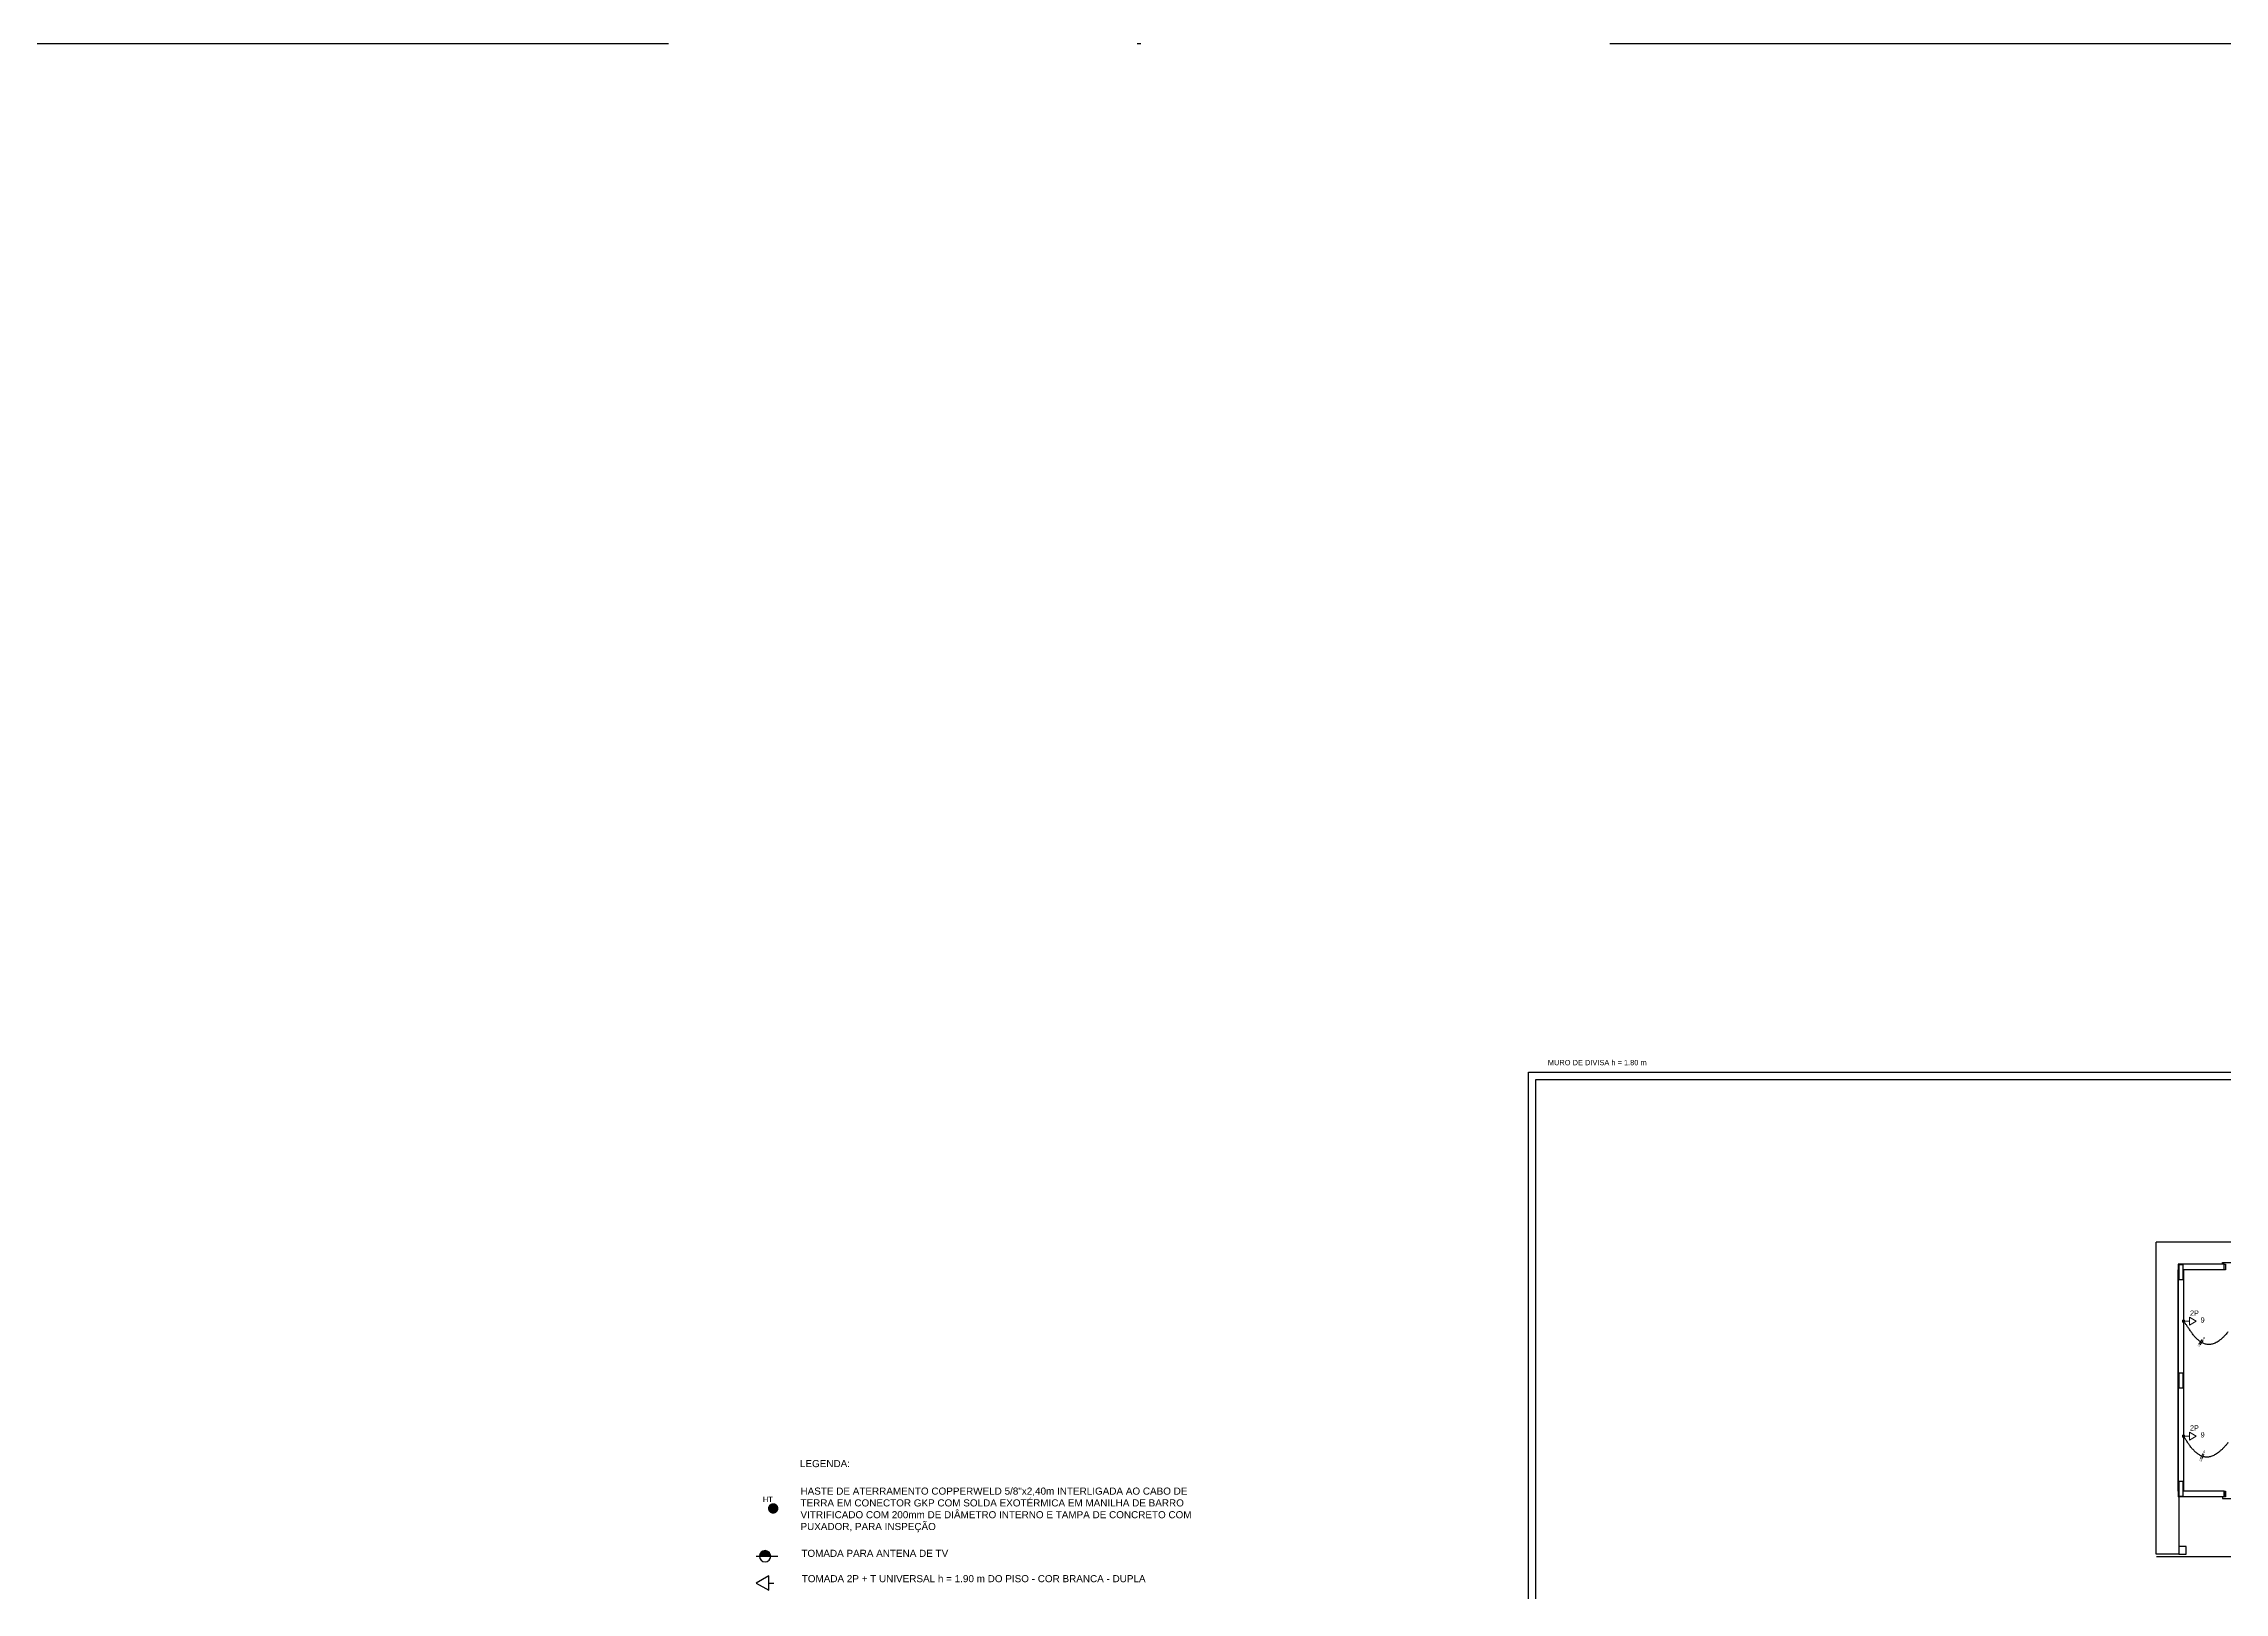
# Model space of a CAD drawing. Extents: x 175 to 700, y 53 to 250.
# Drawn here: x 284.9 to 344, y 208.2 to 250.2 of the extents above; entities that cross this region are included whole.
import ezdxf
from ezdxf.enums import TextEntityAlignment as Align

# ---------------------------------------------------------------- set-up
doc = ezdxf.new("R2010")
doc.units = 0
doc.header["$LTSCALE"] = 2
doc.linetypes.add('DASHDOT', pattern=[25.4, 12.7, -6.35, 0, -6.35])
doc.linetypes.add('TRACEJADO_G', pattern=[0.375, 0.25, -0.125])
doc.layers.get('0').update_dxf_attribs({"linetype": 'CONTINUOUS'})
for name, color, linetype in [('A-MURO', 2, 'CONTINUOUS'), ('A-PAREDE', 5, 'CONTINUOUS'), ('A-PISOS-CTEL', 2, 'TRACEJADO_G'), ('A-PISOS-NIVEL', 1, 'CONTINUOUS'), ('AR-ESQ', 2, 'CONTINUOUS'), ('ARQ-TXT-1_050', 2, 'CONTINUOUS'), ('ARQ-TXT-1_075', 2, 'CONTINUOUS'), ('ARQ-TXT-1_100', 2, 'CONTINUOUS'), ('CIRC', 2, 'CONTINUOUS'), ('ESP', 1, 'CONTINUOUS'), ('TV', 2, 'CONTINUOUS'), ('TXT', 3, 'CONTINUOUS')]:
    doc.layers.add(name, color=color, linetype=linetype)
for name, color, linetype, lineweight in [('EL-Condutos', 4, 'CONTINUOUS', 30), ('EL-Fios', 9, 'CONTINUOUS', 20), ('EL-Textos fios', 7, 'CONTINUOUS', 20), ('EL-Textos pontos', 5, 'CONTINUOUS', 20), ('P-SIMBOL', 5, 'CONTINUOUS', 20)]:
    doc.layers.add(name, color=color, linetype=linetype, lineweight=lineweight)
doc.styles.add('Arial', font='arial.ttf')
doc.styles.add('ESC-50-A20', font='arial.ttf', dxfattribs={"height": 0.1})

# ---------------------------------------------------------------- blocks, each defined once
blk = doc.blocks.new('*X12')
at = {"color": 0}
for p, q in [((19.2, 48.503), (19.347, 48.65)), ((19.204, 48.535), (19.315, 48.646)), ((19.226, 48.5), (19.374, 48.648)), ((19.228, 48.587), (19.263, 48.622)), ((19.254, 48.5), (19.397, 48.643)), ((19.282, 48.5), (19.417, 48.634)), ((19.311, 48.5), (19.435, 48.624)), ((19.339, 48.5), (19.45, 48.611)), ((19.367, 48.5), (19.464, 48.597)), ((19.395, 48.5), (19.476, 48.581)), ((19.424, 48.5), (19.486, 48.563)), ((19.452, 48.5), (19.494, 48.542)), ((19.48, 48.5), (19.499, 48.519))]:
    blk.add_line(p, q, dxfattribs=at)
blk = doc.blocks.new('TVCOL')
blk.add_line((0.58, 0), (0, 0))
blk.add_circle((0.34, 0), 0.15)
blk.add_blockref('*X12', (-19.01, -48.5))
blk = doc.blocks.new('A$C354573FD')
at = {"layer": 'TV', "xscale": -0.72, "yscale": 0.72, "zscale": 0.72, "rotation": 180}
blk.add_blockref('TVCOL', (0, 0.108), dxfattribs=at)

msp = doc.modelspace()

# ---------------------------------------------------------------- linework, layer by layer
at = {"linetype": 'DASHDOT'}
msp.add_lwpolyline([(174.648, 250.175), (699.834, 250.175), (699.834, 53.401), (174.648, 53.401)], close=True, dxfattribs=at)
at = {"layer": 'A-MURO', "color": 251}
for p, q in [((325.148, 172.31), (325.148, 222.31)), ((325.148, 222.31), (405.148, 222.31)), ((325.348, 172.31), (325.348, 222.11)), ((325.348, 222.11), (404.913, 222.11))]:
    msp.add_line(p, q, dxfattribs=at)
at = {"layer": 'A-PAREDE', "color": 251}
for p, q in [((342.748, 217.11), (342.748, 210.81)), ((342.898, 210.96), (342.898, 216.96)), ((343.998, 216.96), (342.898, 216.96)), ((343.998, 216.96), (343.998, 217.11)), ((343.998, 210.96), (342.898, 210.96)), ((343.998, 210.96), (343.998, 210.81)), ((343.998, 210.81), (342.748, 210.81))]:
    msp.add_line(p, q, dxfattribs=at)
for points in [[(343.998, 217.11), (342.748, 217.11)], [(342.748, 210.96), (342.748, 210.96), (342.748, 216.96)]]:
    msp.add_lwpolyline(points, dxfattribs=at)
for points in [[(342.763, 216.695), (342.883, 216.695), (342.883, 217.095), (342.763, 217.095)], [(342.763, 213.76), (342.883, 213.76), (342.883, 214.16), (342.763, 214.16)], [(342.763, 210.825), (342.883, 210.825), (342.883, 211.225), (342.763, 211.225)], [(342.963, 209.46), (342.763, 209.46), (342.763, 209.26), (342.963, 209.26)]]:
    msp.add_lwpolyline(points, close=True, dxfattribs=at)
at = {"layer": 'A-PISOS-CTEL', "color": 251, "linetype": 'TRACEJADO_G', "ltscale": 150}
msp.add_line((345.113, 209.183), (342.162, 209.183), dxfattribs=at)
at = {"layer": 'A-PISOS-NIVEL', "color": 251}
for p, q in [((342.148, 209.26), (342.148, 217.71)), ((400.548, 217.71), (342.148, 217.71)), ((342.763, 210.81), (342.763, 209.26)), ((342.763, 209.26), (342.148, 209.26))]:
    msp.add_line(p, q, dxfattribs=at)
at = {"layer": 'AR-ESQ', "color": 251}
for points in [[(343.948, 217.11), (343.948, 217.16), (346.248, 217.16), (346.248, 217.11)], [(343.948, 210.81), (343.948, 210.76), (346.248, 210.76), (346.248, 210.81)]]:
    msp.add_lwpolyline(points, dxfattribs=at)
for points in [[(343.998, 217.11), (344.028, 217.11), (344.028, 216.96), (343.998, 216.96)], [(343.998, 210.96), (344.028, 210.96), (344.028, 210.81), (343.998, 210.81)]]:
    msp.add_lwpolyline(points, close=True, dxfattribs=at)
at = {"layer": 'CIRC', "const_width": 0.141}
msp.add_lwpolyline([(304.617, 210.495, 1), (304.758, 210.495, 1)], format="xyb", close=True, dxfattribs=at)
at = {"layer": 'EL-Condutos', "linetype": 'Continuous'}
for points in [[(344.096, 215.276), (344.034, 215.202), (343.973, 215.138), (343.914, 215.083), (343.857, 215.038), (343.802, 215.002), (343.749, 214.974), (343.697, 214.954), (343.647, 214.941), (343.599, 214.935), (343.552, 214.935), (343.508, 214.941), (343.464, 214.953), (343.422, 214.969), (343.382, 214.99), (343.343, 215.015), (343.306, 215.043), (343.27, 215.074), (343.235, 215.108), (343.202, 215.144), (343.17, 215.182), (343.14, 215.221), (343.111, 215.26), (343.083, 215.299), (343.056, 215.338), (343.03, 215.377), (343.005, 215.414), (342.982, 215.449), (342.96, 215.482), (342.938, 215.513), (342.918, 215.54)], [(344.098, 212.277), (344.037, 212.203), (343.979, 212.138), (343.922, 212.082), (343.866, 212.033), (343.813, 211.992), (343.761, 211.958), (343.71, 211.931), (343.661, 211.911), (343.614, 211.897), (343.568, 211.888), (343.524, 211.886), (343.481, 211.888), (343.439, 211.895), (343.399, 211.907), (343.36, 211.923), (343.322, 211.943), (343.286, 211.966), (343.251, 211.993), (343.217, 212.022), (343.184, 212.053), (343.153, 212.087), (343.122, 212.123), (343.092, 212.159), (343.064, 212.197), (343.036, 212.236), (343.01, 212.275), (342.984, 212.314), (342.959, 212.353), (342.935, 212.391), (342.912, 212.428)]]:
    msp.add_spline(points, degree=3, dxfattribs=at)
at = {"layer": 'EL-Fios'}
for p, q in [((343.311, 214.946), (343.398, 215.068)), ((343.342, 214.924), (343.428, 215.046)), ((343.351, 211.845), (343.413, 211.982)), ((343.385, 211.829), (343.447, 211.966))]:
    msp.add_line(p, q, dxfattribs=at)
at = {"layer": 'P-SIMBOL'}
for p, q in [((343.051, 215.674), (343.238, 215.566)), ((343.051, 215.458), (343.051, 215.674)), ((342.869, 215.54), (342.869, 215.593)), ((342.869, 215.593), (342.922, 215.593)), ((342.922, 215.54), (342.869, 215.54)), ((342.922, 215.593), (342.922, 215.54)), ((343.051, 215.566), (342.922, 215.566)), ((343.238, 215.566), (343.051, 215.458)), ((342.869, 212.428), (342.869, 212.481)), ((342.869, 212.481), (342.922, 212.481)), ((342.922, 212.428), (342.869, 212.428)), ((342.922, 212.481), (342.922, 212.428)), ((343.051, 212.454), (342.922, 212.454)), ((343.051, 212.563), (343.238, 212.454)), ((343.051, 212.346), (343.051, 212.563)), ((343.238, 212.454), (343.051, 212.346))]:
    msp.add_line(p, q, dxfattribs=at)
at = {"layer": 'TXT', "color": 3}
msp.add_line((304.567, 208.474), (304.709, 208.474), dxfattribs=at)
msp.add_lwpolyline([(304.225, 208.474), (304.567, 208.277), (304.567, 208.671)], close=True, dxfattribs=at)

# ---------------------------------------------------------------- block references
at = {"layer": 'ESP', "xscale": 1.40625, "yscale": 1.40625, "zscale": 1.40625, "rotation": 180}
msp.add_blockref('A$C354573FD', (304.812, 209.352), dxfattribs=at)

# ---------------------------------------------------------------- texts
at = {"layer": 'ARQ-TXT-1_050', "style": 'ESC-50-A20'}
msp.add_text('HT', height=0.144, dxfattribs=at).set_placement((304.408, 210.671))
at = {"layer": 'ARQ-TXT-1_075', "color": 251, "style": 'ESC-50-A20'}
msp.add_text('MURO DE DIVISA h = 1.80 m', height=0.144, dxfattribs=at).set_placement((325.673, 222.501))
at = {"layer": 'ARQ-TXT-1_100', "style": 'ESC-50-A20'}
for s, p in [('LEGENDA:', (305.412, 211.556)), ('TOMADA PARA ANTENA DE TV', (305.451, 209.126)), ('TOMADA 2P + T UNIVERSAL h = 1.90 m DO PISO - COR BRANCA - DUPLA', (305.461, 208.439))]:
    msp.add_text(s, height=0.192, dxfattribs=at).set_placement(p, align=Align.BOTTOM_LEFT)
at = {"layer": 'ARQ-TXT-1_100', "insert": (305.427, 211.061), "char_height": 0.192, "width": 10.70343, "attachment_point": 1, "style": 'ESC-50-A20'}
msp.add_mtext('HASTE DE ATERRAMENTO COPPERWELD 5/8"x2,40m INTERLIGADA AO CABO DE TERRA EM CONECTOR GKP COM SOLDA EXOTÉRMICA EM MANILHA DE BARRO VITRIFICADO COM 200mm DE DIÂMETRO INTERNO E TAMPA DE CONCRETO COM PUXADOR, PARA INSPEÇÃO', dxfattribs=at)
at = {"layer": 'EL-Textos fios', "attachment_point": 8, "line_spacing_factor": 0.798, "style": 'Arial'}
for s, insert, char_height, width, rotation in [('9', (343.428, 215.079), 0.0653, 0.07837, 324.7181), ('2.5', (343.291, 214.886), 0.0406, 0.14614, 324.7181), ('2.5', (343.344, 211.782), 0.0406, 0.14614, 335.77619), ('9', (343.44, 211.998), 0.0653, 0.07837, 335.77619)]:
    msp.add_mtext(s, dxfattribs=dict(at, insert=insert, char_height=char_height, width=width, rotation=rotation))
at = {"layer": 'EL-Textos pontos', "attachment_point": 8, "line_spacing_factor": 0.798, "style": 'Arial'}
for s, insert, char_height, width in [('2P', (343.189, 215.715), 0.1412, 0.33888), ('9', (343.41, 215.528), 0.141, 0.16944), ('2P', (343.189, 212.604), 0.1412, 0.33888), ('9', (343.41, 212.416), 0.141, 0.16944)]:
    msp.add_mtext(s, dxfattribs=dict(at, insert=insert, char_height=char_height, width=width))

doc.saveas('drawing.dxf')
